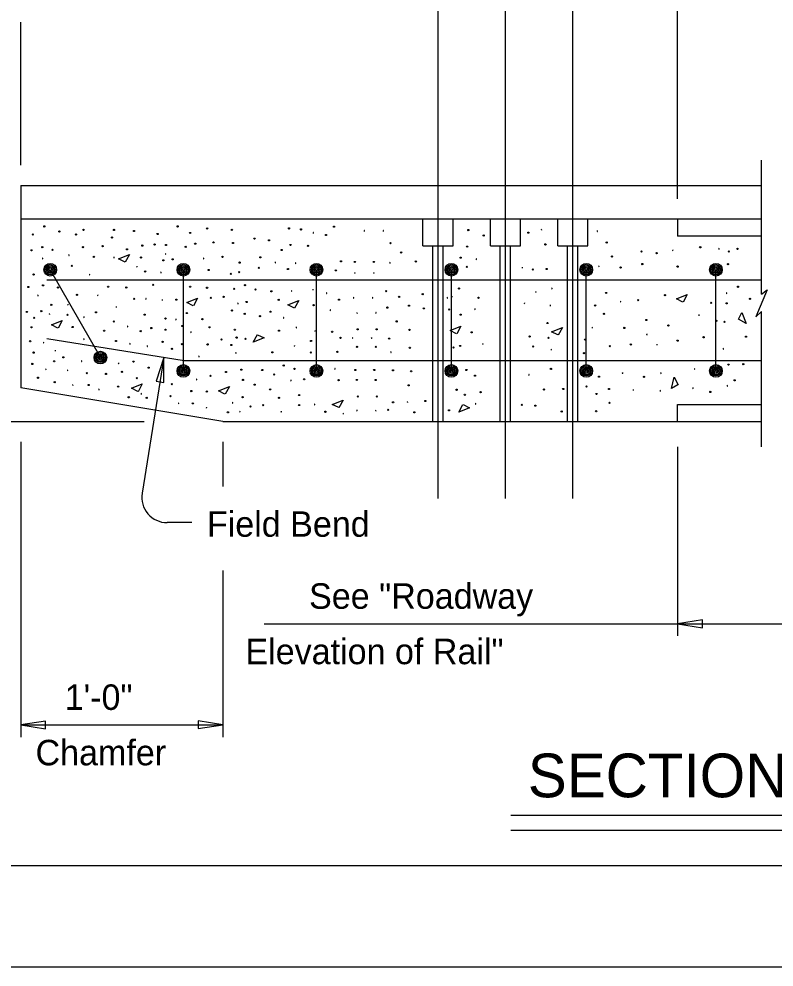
# Model space of a CAD drawing. Extents: x 2 to 71, y 0 to 22.
# Drawn here: x 5.926 to 9.662, y 0 to 4.687 of the extents above; entities that cross this region are included whole.
import ezdxf

# ---------------------------------------------------------------- set-up
doc = ezdxf.new("R2010")
doc.units = 0
doc.layers.add('Level 1', color=7, linetype='Continuous')

msp = doc.modelspace()

# ---------------------------------------------------------------- linework, layer by layer
at = {"layer": 'Level 1'}
for p, q in [((9.185, 3.7971), (9.185, 5.424)), ((7.9976, 4.804), (7.9976, 2.3165)), ((8.3308, 4.804), (8.3308, 2.3165)), ((8.6641, 4.804), (8.6641, 2.3165)), ((5.935, 3.964), (5.935, 4.6717)), ((9.5996, 3.3261), (9.5996, 3.989)), ((5.935, 3.864), (5.935, 2.8639)), ((5.935, 3.864), (9.5996, 3.864)), ((9.5996, 3.6971), (5.935, 3.6971)), ((7.9249, 3.5662), (7.9249, 3.6971)), ((8.0737, 3.5662), (8.0737, 3.6971)), ((8.2582, 3.5662), (8.2582, 3.6971)), ((8.4069, 3.5662), (8.4069, 3.6971)), ((8.5915, 3.5662), (8.5915, 3.6971)), ((8.7402, 3.5662), (8.7402, 3.6971)), ((9.185, 3.6971), (9.185, 3.6138)), ((9.5996, 3.6138), (9.185, 3.6138)), ((7.9249, 3.5662), (8.0737, 3.5662)), ((7.9732, 2.6972), (7.9732, 3.5662)), ((8.0253, 2.6972), (8.0253, 3.5662)), ((8.2582, 3.5662), (8.4069, 3.5662)), ((8.3065, 2.6972), (8.3065, 3.5662)), ((8.3586, 2.6972), (8.3586, 3.5662)), ((8.5915, 3.5662), (8.7402, 3.5662)), ((8.6398, 2.6972), (8.6398, 3.5662)), ((8.6919, 2.6972), (8.6919, 3.5662)), ((6.0802, 3.4472), (6.3285, 3.0132)), ((6.7391, 2.9472), (6.7391, 3.4472)), ((7.3979, 2.9472), (7.3979, 3.4472)), ((8.0653, 2.9472), (8.0653, 3.4472)), ((8.7326, 2.9472), (8.7326, 3.4472)), ((9.3744, 2.9472), (9.3744, 3.4472)), ((6.064, 3.3966), (9.5996, 3.3966)), ((9.5996, 2.5722), (9.5996, 3.2409)), ((6.064, 3.1072), (6.7435, 2.9979)), ((6.6433, 3.014), (6.5353, 2.3421)), ((6.7435, 2.9979), (9.5996, 2.9979)), ((6.9352, 2.6972), (5.935, 2.8639)), ((9.185, 2.6972), (9.185, 2.7805)), ((9.185, 2.7805), (9.5996, 2.7805)), ((4.875, 2.6972), (6.545, 2.6972)), ((6.9352, 2.6972), (9.5996, 2.6972)), ((5.935, 2.5972), (5.935, 1.1372)), ((6.935, 2.5972), (6.935, 2.3752)), ((9.185, 2.5722), (9.185, 1.6372)), ((6.7807, 2.1972), (6.6587, 2.1972)), ((6.935, 1.9604), (6.935, 1.1372)), ((7.1395, 1.6972), (12.3891, 1.6972)), ((5.935, 1.1972), (6.935, 1.1972)), ((8.3603, 0.75), (10.9036, 0.75)), ((8.3603, 0.6768), (10.9036, 0.6768)), ((35.4999, 0.5), (4, 0.5)), ((35.9999, 0), (2, 0))]:
    msp.add_line(p, q, dxfattribs=at)
for points in [[(6.4508, 3.4845), (6.4187, 3.5006), (6.4723, 3.5221), (6.4517, 3.4841)], [(9.6007, 3.327), (9.6276, 3.3477), (9.5714, 3.2137), (9.5996, 3.2409)], [(6.788, 3.2687), (6.7558, 3.2847), (6.8095, 3.3062), (6.7888, 3.2682)], [(7.2888, 3.2572), (7.2567, 3.2733), (7.3103, 3.2948), (7.2897, 3.2568)], [(9.211, 3.2874), (9.1788, 3.3035), (9.2325, 3.325), (9.2118, 3.287)], [(9.4861, 3.2032), (9.5022, 3.2353), (9.5236, 3.1817), (9.4856, 3.2022)], [(6.1182, 3.1586), (6.086, 3.1747), (6.1397, 3.1962), (6.119, 3.1582)], [(8.0914, 3.13), (8.0592, 3.1461), (8.1129, 3.1676), (8.0922, 3.1296)], [(8.5929, 3.1249), (8.5607, 3.141), (8.6144, 3.1625), (8.5937, 3.1245)], [(7.1068, 3.1262), (7.139, 3.1101), (7.0853, 3.0886), (7.106, 3.1266)], [(9.1866, 2.8777), (9.1549, 2.8607), (9.1683, 2.917), (9.1874, 2.8782)], [(6.5144, 2.8449), (6.4822, 2.861), (6.5359, 2.8825), (6.5152, 2.8445)], [(6.9452, 2.8324), (6.9131, 2.8485), (6.9667, 2.87), (6.9461, 2.832)], [(7.5079, 2.7656), (7.4757, 2.7817), (7.5294, 2.8032), (7.5087, 2.7652)], [(8.1237, 2.7811), (8.1558, 2.765), (8.1022, 2.7435), (8.1228, 2.7815)]]:
    msp.add_lwpolyline(points, dxfattribs=at)
for points in [[(6.6433, 3.014), (6.6042, 2.8962), (6.6424, 2.8901)], [(9.185, 1.6972), (9.3075, 1.6772), (9.3075, 1.716)], [(5.935, 1.1972), (6.0575, 1.1772), (6.0575, 1.216)], [(6.935, 1.1972), (6.8125, 1.2172), (6.8125, 1.1785)]]:
    msp.add_lwpolyline(points, close=True, dxfattribs=at)
for centre, radius in [((6.0512, 3.6615), 0.00298), ((6.711, 3.6615), 0.00298), ((7.4844, 3.6601), 0.00298), ((5.9942, 3.6218), 0.00298), ((6.1256, 3.6366), 0.00298), ((6.2075, 3.6218), 0.00298), ((6.2447, 3.6441), 0.00298), ((6.3861, 3.6069), 0.00298), ((6.396, 3.6441), 0.00298), ((6.4952, 3.6391), 0.00298), ((6.6117, 3.6242), 0.00298), ((6.773, 3.6292), 0.00298), ((6.8573, 3.6516), 0.00298), ((6.9788, 3.6441), 0.00298), ((7.2616, 3.6516), 0.00298), ((7.3212, 3.6466), 0.00298), ((7.4452, 3.6193), 0.00298), ((8.1491, 3.6433), 0.00298), ((8.2253, 3.6168), 0.00298), ((8.4462, 3.6306), 0.00298), ((6.3395, 3.5641), 0.00298), ((6.5361, 3.5667), 0.00298), ((6.5969, 3.5721), 0.00298), ((6.6534, 3.5693), 0.00298), ((6.751, 3.5602), 0.00298), ((6.798, 3.5759), 0.00298), ((6.8886, 3.5827), 0.00298), ((6.985, 3.5794), 0.00298), ((7.0911, 3.6011), 0.00298), ((7.163, 3.5927), 0.00298), ((7.2691, 3.5696), 0.00298), ((7.3555, 3.5654), 0.00298), ((7.7642, 3.5788), 0.00298), ((8.1436, 3.5615), 0.00298), ((8.5307, 3.5725), 0.00298), ((8.8338, 3.5816), 0.00298), ((5.9878, 3.5433), 0.00298), ((6.0412, 3.5589), 0.00298), ((6.092, 3.5459), 0.00298), ((6.243, 3.5589), 0.00298), ((6.4606, 3.5484), 0.00298), ((7.2253, 3.5446), 0.00298), ((7.8166, 3.533), 0.00298), ((8.8605, 3.5127), 0.00298), ((9.0059, 3.5376), 0.00298), ((9.0808, 3.5293), 0.00298), ((9.2968, 3.5584), 0.00298), ((9.4382, 3.5376), 0.00298), ((9.4811, 3.5502), 0.00298), ((6.0803, 3.4473), 0.0313), ((6.0803, 3.4473), 0.0251), ((6.187, 3.4664), 0.00298), ((6.2965, 3.5107), 0.00298), ((6.5296, 3.5081), 0.00298), ((6.6404, 3.4938), 0.00298), ((6.686, 3.4989), 0.00298), ((6.7391, 3.4473), 0.0313), ((6.7391, 3.4473), 0.0251), ((6.9331, 3.5107), 0.00298), ((7.0177, 3.4826), 0.00298), ((7.1203, 3.5089), 0.00298), ((7.3979, 3.4473), 0.0313), ((7.3979, 3.4473), 0.0251), ((7.519, 3.4887), 0.00298), ((7.5878, 3.4858), 0.00298), ((7.6814, 3.4858), 0.00298), ((7.8895, 3.4885), 0.00298), ((8.0653, 3.4473), 0.0313), ((8.0653, 3.4473), 0.0251), ((8.1111, 3.5068), 0.00298), ((8.7327, 3.4473), 0.0313), ((8.7327, 3.4473), 0.0251), ((9.0101, 3.4753), 0.00298), ((9.3744, 3.4473), 0.0313), ((9.3744, 3.4473), 0.0251), ((9.4343, 3.4745), 0.00298), ((5.9982, 3.4234), 0.00298), ((6.0803, 3.4473), 0.0188), ((6.0803, 3.4473), 0.0125), ((6.0803, 3.4473), 0.00627), ((6.5505, 3.439), 0.00298), ((6.7391, 3.4473), 0.0188), ((6.7391, 3.4473), 0.0125), ((6.7391, 3.4473), 0.00627), ((6.8642, 3.4462), 0.00298), ((6.9738, 3.4273), 0.00298), ((7.0155, 3.4351), 0.00298), ((7.1129, 3.4564), 0.00298), ((7.2565, 3.4509), 0.00298), ((7.3979, 3.4473), 0.0188), ((7.3979, 3.4473), 0.0125), ((7.3979, 3.4473), 0.00627), ((7.4936, 3.4443), 0.00298), ((8.0653, 3.4473), 0.0188), ((8.0653, 3.4473), 0.0125), ((8.0653, 3.4473), 0.00627), ((8.1421, 3.4616), 0.00298), ((8.4684, 3.4484), 0.00298), ((8.537, 3.4508), 0.00298), ((8.7327, 3.4473), 0.0188), ((8.7327, 3.4473), 0.0125), ((8.7327, 3.4473), 0.00627), ((8.9029, 3.4584), 0.00298), ((9.1847, 3.4628), 0.00298), ((9.3744, 3.4473), 0.0188), ((9.3744, 3.4473), 0.0125), ((9.3744, 3.4473), 0.00627), ((6.5895, 3.3726), 0.00298), ((5.9721, 3.3621), 0.00298), ((6.045, 3.3699), 0.00298), ((6.1193, 3.3595), 0.00298), ((6.3668, 3.3634), 0.00298), ((6.4567, 3.3595), 0.00298), ((6.7732, 3.3634), 0.00298), ((6.8565, 3.3583), 0.00298), ((6.9907, 3.353), 0.00298), ((7.0441, 3.3713), 0.00298), ((7.0963, 3.3493), 0.00298), ((7.1749, 3.3408), 0.00298), ((7.7426, 3.3417), 0.00298), ((7.9236, 3.3262), 0.00298), ((8.1033, 3.3544), 0.00298), ((8.8311, 3.3326), 0.00298), ((9.4833, 3.3632), 0.00298), ((6.2131, 3.323), 0.00298), ((6.4958, 3.3035), 0.00298), ((6.7041, 3.2996), 0.00298), ((6.8748, 3.3087), 0.00298), ((6.9382, 3.3137), 0.00298), ((7.052, 3.2879), 0.00298), ((7.211, 3.2984), 0.00298), ((7.5091, 3.2995), 0.00298), ((7.8073, 3.3129), 0.00298), ((8.1996, 3.3088), 0.00298), ((8.9893, 3.2965), 0.00298), ((9.1223, 3.3215), 0.00298), ((9.3509, 3.284), 0.00298), ((9.4276, 3.2809), 0.00298), ((9.5428, 3.3032), 0.00298), ((5.9643, 3.2384), 0.00298), ((6.036, 3.2423), 0.00298), ((6.0855, 3.2735), 0.00298), ((6.3069, 3.237), 0.00298), ((6.7563, 3.2332), 0.00298), ((6.9802, 3.246), 0.00298), ((7.1705, 3.2397), 0.00298), ((7.3837, 3.2723), 0.00298), ((7.7485, 3.2602), 0.00298), ((7.8557, 3.2697), 0.00298), ((7.9292, 3.2564), 0.00298), ((8.0541, 3.2509), 0.00298), ((8.7767, 3.2709), 0.00298), ((6.0008, 3.2097), 0.00298), ((6.1662, 3.224), 0.00298), ((6.3955, 3.1914), 0.00298), ((6.5479, 3.2254), 0.00298), ((6.6508, 3.2058), 0.00298), ((6.8331, 3.2032), 0.00298), ((7.0428, 3.2293), 0.00298), ((7.1185, 3.2177), 0.00298), ((7.7949, 3.1919), 0.00298), ((8.1112, 3.2253), 0.00298), ((8.821, 3.2293), 0.00298), ((9.03, 3.199), 0.00298), ((9.3761, 3.1944), 0.00298), ((9.4165, 3.1897), 0.00298), ((5.9878, 3.1628), 0.00298), ((6.191, 3.1641), 0.00298), ((6.3473, 3.1459), 0.00298), ((6.5283, 3.1433), 0.00298), ((6.5805, 3.1589), 0.00298), ((6.6508, 3.151), 0.00298), ((6.7341, 3.1693), 0.00298), ((6.8683, 3.1628), 0.00298), ((6.9936, 3.151), 0.00298), ((7.2122, 3.1459), 0.00298), ((7.4754, 3.1407), 0.00298), ((7.6019, 3.1524), 0.00298), ((7.6955, 3.1524), 0.00298), ((7.8583, 3.1498), 0.00298), ((8.1658, 3.1381), 0.00298), ((8.541, 3.1837), 0.00298), ((8.921, 3.1597), 0.00298), ((9.1389, 3.1717), 0.00298), ((5.9813, 3.0938), 0.00298), ((6.4059, 3.095), 0.00298), ((6.6365, 3.0911), 0.00298), ((6.9276, 3.1027), 0.00298), ((7.0025, 3.1119), 0.00298), ((7.0467, 3.1054), 0.00298), ((7.3711, 3.0951), 0.00298), ((7.5168, 3.1102), 0.00298), ((7.7572, 3.1068), 0.00298), ((8.4524, 3.1172), 0.00298), ((8.5461, 3.1107), 0.00298), ((8.7272, 3.1016), 0.00298), ((9.1847, 3.0969), 0.00298), ((9.3135, 3.1135), 0.00298), ((9.5233, 3.1162), 0.00298), ((6.6833, 3.0559), 0.00298), ((6.7315, 3.0794), 0.00298), ((6.8591, 3.0781), 0.00298), ((6.9764, 3.0755), 0.00298), ((7.598, 3.0664), 0.00298), ((7.6915, 3.0664), 0.00298), ((7.8597, 3.0616), 0.00298), ((8.076, 3.0625), 0.00298), ((8.1085, 3.0704), 0.00298), ((8.4699, 3.0679), 0.00298), ((8.8494, 3.0698), 0.00298), ((8.953, 3.0781), 0.00298), ((5.9982, 3.0377), 0.00298), ((6.1454, 3.0143), 0.00298), ((6.3285, 3.0132), 0.0313), ((6.3285, 3.0132), 0.0251), ((6.3285, 3.0132), 0.0188), ((6.3285, 3.0132), 0.0125), ((6.3285, 3.0132), 0.00627), ((7.1797, 3.039), 0.00298), ((7.3699, 3.0378), 0.00298), ((7.5014, 3.0416), 0.00298), ((8.722, 3.0351), 0.00298), ((5.9917, 2.9817), 0.00298), ((6.0998, 2.9947), 0.00298), ((6.4923, 2.9931), 0.00298), ((6.5676, 2.9631), 0.00298), ((6.7391, 2.9472), 0.0313), ((6.7391, 2.9473), 0.0251), ((6.7391, 2.9473), 0.0188), ((6.7391, 2.9473), 0.0125), ((6.7391, 2.9473), 0.00627), ((7.0259, 2.953), 0.00298), ((7.1296, 2.9516), 0.00298), ((7.2357, 2.9739), 0.00298), ((7.2891, 2.9569), 0.00298), ((7.3979, 2.9472), 0.0313), ((7.3979, 2.9473), 0.0251), ((7.3979, 2.9473), 0.0188), ((7.3979, 2.9473), 0.0125), ((7.3979, 2.9473), 0.00627), ((7.5902, 2.9518), 0.00298), ((7.6838, 2.9518), 0.00298), ((7.7763, 2.95), 0.00298), ((8.0653, 2.9472), 0.0313), ((8.0653, 2.9473), 0.0251), ((8.0653, 2.9473), 0.0188), ((8.0653, 2.9473), 0.0125), ((8.0653, 2.9473), 0.00627), ((8.1397, 2.9518), 0.00298), ((8.5579, 2.9569), 0.00298), ((8.7327, 2.9472), 0.0313), ((8.7327, 2.9473), 0.0251), ((8.7327, 2.9473), 0.0188), ((8.7327, 2.9473), 0.0125), ((8.7327, 2.9473), 0.00627), ((9.3744, 2.9472), 0.0313), ((9.3744, 2.9473), 0.0251), ((9.3744, 2.9473), 0.0188), ((9.3744, 2.9473), 0.0125), ((9.3744, 2.9473), 0.00627), ((9.4366, 2.9783), 0.00298), ((9.5099, 2.9805), 0.00298), ((6.0197, 2.9134), 0.00298), ((6.2613, 2.9361), 0.00298), ((6.3564, 2.9322), 0.00298), ((6.4359, 2.9426), 0.00298), ((6.5088, 2.9114), 0.00298), ((6.8735, 2.923), 0.00298), ((6.9499, 2.9418), 0.00298), ((7.1888, 2.9296), 0.00298), ((7.337, 2.9057), 0.00298), ((7.8661, 2.9452), 0.00298), ((8.1823, 2.9238), 0.00298), ((8.7959, 2.9189), 0.00298), ((9.0184, 2.9181), 0.00298), ((6.1024, 2.8913), 0.00298), ((6.2705, 2.8776), 0.00298), ((6.4166, 2.8693), 0.00298), ((6.682, 2.8814), 0.00298), ((7.0341, 2.9025), 0.00298), ((7.0922, 2.8789), 0.00298), ((7.5074, 2.9017), 0.00298), ((7.5974, 2.9024), 0.00298), ((7.691, 2.9024), 0.00298), ((7.8538, 2.8756), 0.00298), ((8.619, 2.8579), 0.00298), ((8.7337, 2.8697), 0.00298), ((8.8455, 2.858), 0.00298), ((9.4668, 2.9008), 0.00298), ((6.469, 2.8169), 0.00298), ((6.5577, 2.8139), 0.00298), ((6.6758, 2.8224), 0.00298), ((6.7784, 2.8474), 0.00298), ((6.8553, 2.8449), 0.00298), ((7.0324, 2.8175), 0.00298), ((7.1684, 2.856), 0.00298), ((7.2121, 2.8142), 0.00298), ((7.3125, 2.8279), 0.00298), ((7.6026, 2.8204), 0.00298), ((7.6962, 2.8204), 0.00298), ((8.0915, 2.854), 0.00298), ((8.132, 2.8293), 0.00298), ((8.21, 2.8423), 0.00298), ((8.524, 2.8554), 0.00298), ((8.7832, 2.8332), 0.00298), ((9.3467, 2.8433), 0.00298), ((6.786, 2.7866), 0.00298), ((7.0714, 2.7714), 0.00298), ((7.1341, 2.7781), 0.00298), ((7.3125, 2.7783), 0.00298), ((7.7769, 2.7919), 0.00298), ((7.9366, 2.7983), 0.00298), ((8.4137, 2.7793), 0.00298), ((8.4807, 2.7752), 0.00298), ((8.848, 2.7892), 0.00298), ((6.9597, 2.7424), 0.00298), ((7.4421, 2.7452), 0.00298), ((7.7529, 2.7548), 0.00298), ((7.8818, 2.7421), 0.00298), ((8.0535, 2.7522), 0.00298), ((8.6111, 2.7461), 0.00298), ((8.7815, 2.7477), 0.00298)]:
    msp.add_circle(centre, radius, dxfattribs=at)
for centre, radius, start, end in [((7.384, 3.6293), 0.00298, 121.1775, 240.0724), ((7.637, 3.6394), 0.00298, 121.1775, 240.0724), ((7.7306, 3.6394), 0.00298, 121.1775, 240.0724), ((8.5131, 3.6459), 0.00298, 121.1775, 240.0724), ((8.7892, 3.6386), 0.00298, 121.1775, 240.0724), ((6.1756, 3.5196), 0.00298, 121.1775, 240.0724), ((6.6536, 3.5252), 0.00298, 121.1775, 240.0724), ((9.1633, 3.543), 0.00298, 121.1775, 240.0724), ((9.3919, 3.5513), 0.00298, 121.1775, 240.0724), ((6.0446, 3.5025), 0.00298, 121.1775, 240.0724), ((6.3975, 3.5082), 0.00298, 121.1775, 240.0724), ((6.8414, 3.5025), 0.00298, 121.1775, 240.0724), ((7.1961, 3.4833), 0.00298, 121.1775, 240.0724), ((7.2966, 3.4797), 0.00298, 121.1775, 240.0724), ((7.7633, 3.4819), 0.00298, 121.1775, 240.0724), ((8.1907, 3.4992), 0.00298, 121.1775, 240.0724), ((6.278, 3.4228), 0.00298, 121.1775, 240.0724), ((6.5113, 3.4627), 0.00298, 121.1775, 240.0724), ((6.6308, 3.4342), 0.00298, 121.1775, 240.0724), ((7.591, 3.4313), 0.00298, 121.1775, 240.0724), ((7.6846, 3.4313), 0.00298, 121.1775, 240.0724), ((8.4178, 3.4575), 0.00298, 121.1775, 240.0724), ((8.7976, 3.464), 0.00298, 121.1775, 240.0724), ((7.2774, 3.3422), 0.00298, 121.1775, 240.0724), ((7.382, 3.3488), 0.00298, 121.1775, 240.0724), ((7.4503, 3.3317), 0.00298, 121.1775, 240.0724), ((8.486, 3.3374), 0.00298, 121.1775, 240.0724), ((8.5656, 3.3545), 0.00298, 121.1775, 240.0724), ((9.4292, 3.3309), 0.00298, 121.1775, 240.0724), ((6.0219, 3.3203), 0.00298, 121.1775, 240.0724), ((6.3178, 3.3203), 0.00298, 121.1775, 240.0724), ((6.5568, 3.3032), 0.00298, 121.1775, 240.0724), ((6.6365, 3.2976), 0.00298, 121.1775, 240.0724), ((7.0121, 3.2805), 0.00298, 121.1775, 240.0724), ((7.5843, 3.3089), 0.00298, 121.1775, 240.0724), ((7.6779, 3.3089), 0.00298, 121.1775, 240.0724), ((8.0478, 3.3089), 0.00298, 121.1775, 240.0724), ((8.0698, 3.3147), 0.00298, 121.1775, 240.0724), ((8.4291, 3.2805), 0.00298, 121.1775, 240.0724), ((8.9056, 3.2894), 0.00298, 121.1775, 240.0724), ((6.1699, 3.2748), 0.00298, 121.1775, 240.0724), ((6.4089, 3.2634), 0.00298, 121.1775, 240.0724), ((7.4683, 3.2472), 0.00298, 121.1775, 240.0724), ((7.601, 3.2338), 0.00298, 121.1775, 240.0724), ((7.6946, 3.2338), 0.00298, 121.1775, 240.0724), ((8.1844, 3.252), 0.00298, 121.1775, 240.0724), ((8.5564, 3.2705), 0.00298, 121.1775, 240.0724), ((6.0788, 3.2292), 0.00298, 121.1775, 240.0724), ((6.2496, 3.2122), 0.00298, 121.1775, 240.0724), ((6.7048, 3.2008), 0.00298, 121.1775, 240.0724), ((7.2377, 3.2091), 0.00298, 121.1775, 240.0724), ((9.2921, 3.2228), 0.00298, 121.1775, 240.0724), ((6.4658, 3.1667), 0.00298, 121.1775, 240.0724), ((6.7787, 3.1382), 0.00298, 121.1775, 240.0724), ((7.3, 3.1621), 0.00298, 121.1775, 240.0724), ((7.3934, 3.1438), 0.00298, 121.1775, 240.0724), ((8.7648, 3.1609), 0.00298, 121.1775, 240.0724), ((6.2496, 3.104), 0.00298, 121.1775, 240.0724), ((7.5786, 3.1097), 0.00298, 121.1775, 240.0724), ((7.6722, 3.1097), 0.00298, 121.1775, 240.0724), ((9.0344, 3.1272), 0.00298, 121.1775, 240.0724), ((6.0504, 3.0869), 0.00298, 121.1775, 240.0724), ((6.1072, 3.0471), 0.00298, 121.1775, 240.0724), ((6.4771, 3.0812), 0.00298, 121.1775, 240.0724), ((6.5626, 3.0698), 0.00298, 121.1775, 240.0724), ((7.2909, 3.0698), 0.00298, 121.1775, 240.0724), ((8.2239, 3.0803), 0.00298, 121.1775, 240.0724), ((8.5621, 3.0522), 0.00298, 121.1775, 240.0724), ((9.0843, 3.0773), 0.00298, 121.1775, 240.0724), ((9.4126, 3.0566), 0.00298, 121.1775, 240.0724), ((6.8186, 3.0186), 0.00298, 121.1775, 240.0724), ((7.0007, 3.0357), 0.00298, 121.1775, 240.0724), ((7.7685, 3.04), 0.00298, 121.1775, 240.0724), ((6.0618, 2.9551), 0.00298, 121.1775, 240.0724), ((6.2381, 2.9958), 0.00298, 121.1775, 240.0724), ((6.4202, 2.9845), 0.00298, 121.1775, 240.0724), ((7.4919, 2.9571), 0.00298, 121.1775, 240.0724), ((9.2713, 2.9567), 0.00298, 121.1775, 240.0724), ((6.1693, 2.9495), 0.00298, 121.1775, 240.0724), ((6.8072, 2.9047), 0.00298, 121.1775, 240.0724), ((8.4518, 2.9275), 0.00298, 121.1775, 240.0724), ((8.9139, 2.936), 0.00298, 121.1775, 240.0724), ((9.1051, 2.936), 0.00298, 121.1775, 240.0724), ((6.1941, 2.8779), 0.00298, 121.1775, 240.0724), ((7.2739, 2.8991), 0.00298, 121.1775, 240.0724), ((9.263, 2.8612), 0.00298, 121.1775, 240.0724), ((9.4334, 2.8736), 0.00298, 121.1775, 240.0724), ((6.3236, 2.8558), 0.00298, 121.1775, 240.0724), ((6.5331, 2.8338), 0.00298, 121.1775, 240.0724), ((8.9679, 2.8528), 0.00298, 121.1775, 240.0724), ((9.1009, 2.8487), 0.00298, 121.1775, 240.0724), ((6.7179, 2.7869), 0.00298, 121.1775, 240.0724), ((6.8557, 2.7648), 0.00298, 121.1775, 240.0724), ((6.9853, 2.7896), 0.00298, 121.1775, 240.0724), ((7.3905, 2.7814), 0.00298, 121.1775, 240.0724), ((7.8501, 2.794), 0.00298, 121.1775, 240.0724), ((8.1878, 2.785), 0.00298, 121.1775, 240.0724), ((7.0211, 2.7455), 0.00298, 121.1775, 240.0724), ((7.225, 2.7455), 0.00298, 121.1775, 240.0724), ((7.5333, 2.7358), 0.00298, 121.1775, 240.0724), ((7.6001, 2.751), 0.00298, 121.1775, 240.0724), ((7.6937, 2.751), 0.00298, 121.1775, 240.0724), ((6.6587, 2.3222), 0.125, 170.8663, 270)]:
    msp.add_arc(centre, radius, start, end, dxfattribs=at)

# ---------------------------------------------------------------- texts
for s, height, p in [('Field Bend', 0.126, (6.8557, 2.1272)), ('See "Roadway', 0.126, (7.3612, 1.7712)), ('Elevation of Rail"', 0.126, (7.0463, 1.4972)), ('1\'-0"', 0.126, (6.1522, 1.2712)), ('Chamfer', 0.126, (6.0077, 0.9972)), ('SECTION A-A', 0.216, (8.4436, 0.8392))]:
    msp.add_text(s, height=height, dxfattribs=at).set_placement(p)

doc.saveas('drawing.dxf')
